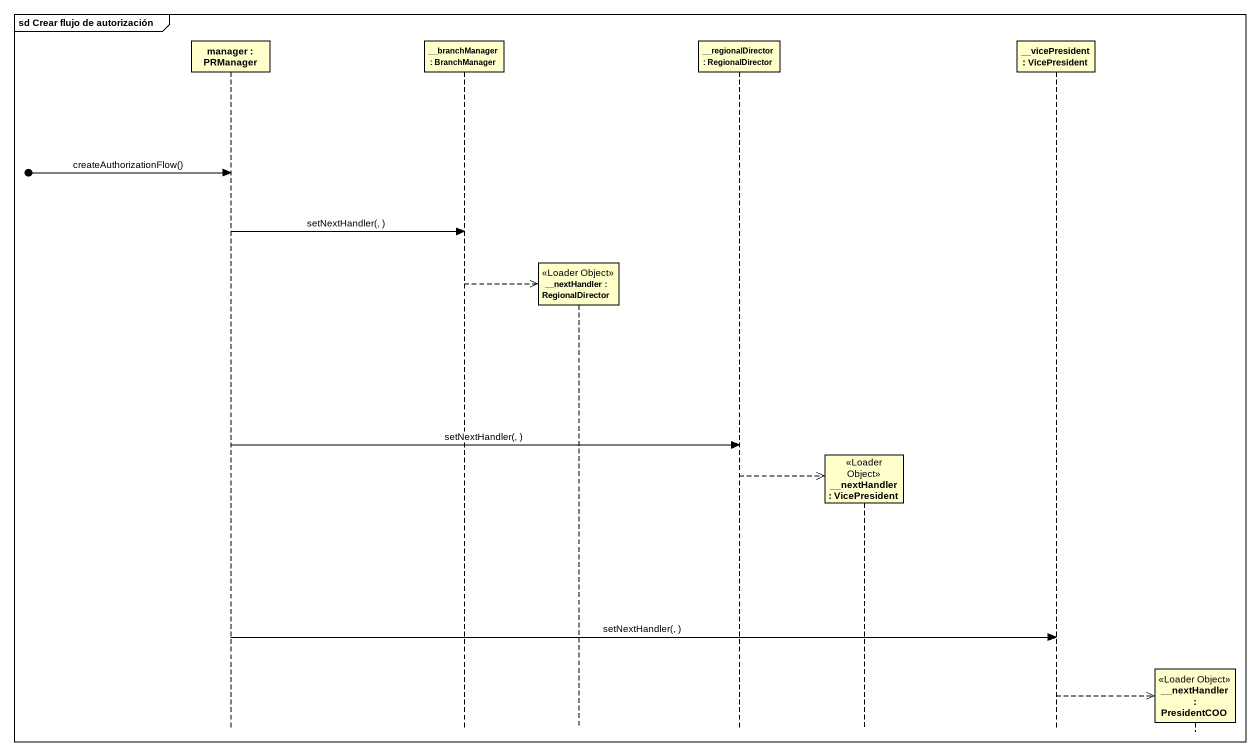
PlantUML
@startuml
mainframe sd Crear flujo de autorización
hide footbox
participant "manager : PRManager" as manager
participant "__branchManager : BranchManager" as branchManager
participant "__nextHandler : RegionalDirector" as nextHandler <<Loader Object>>
participant "__regionalDirector : RegionalDirector" as regionalDirector
participant "__nextHandler : VicePresident" as nextHandler_2 <<Loader Object>>
participant "__vicePresident : VicePresident" as vicePresident
participant "__nextHandler : PresidentCOO" as nextHandler_3 <<Loader Object>>

[o-> manager : createAuthorizationFlow()
manager -> branchManager : setNextHandler(, )
branchManager -->> nextHandler **
manager -> regionalDirector : setNextHandler(, )
regionalDirector -->> nextHandler_2 **
manager -> vicePresident : setNextHandler(, )
vicePresident -->> nextHandler_3 **
@enduml
